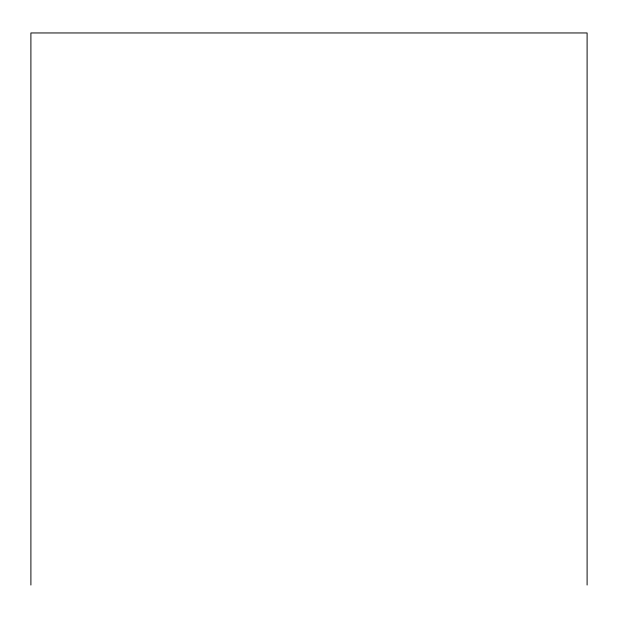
<?xml version="1.0" encoding="UTF-8"?>
<svg xmlns="http://www.w3.org/2000/svg" width="618" height="618" viewBox="0 0 618 618"><rect width="100%" height="100%" fill="white"/><g stroke="black" fill="none" stroke-linecap="round" stroke-linejoin="round"><path stroke-width="0.93" d="M587.1 585.045L587.1 32.955L30.9 32.955L30.9 585.045"/></g></svg>
